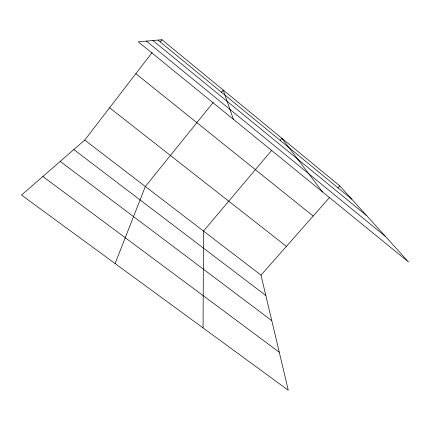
<?xml version="1.0" encoding="UTF-8"?>
<svg xmlns="http://www.w3.org/2000/svg" width="430" height="430" viewBox="0 0 430 430"><rect width="100%" height="100%" fill="white"/><g stroke="black" fill="none" stroke-linecap="round" stroke-linejoin="round"><path stroke-width="0.64" d="M203.057 327.918L203.498 231.071L271.62 150.419M115.111 263.568L145.345 186.507L213.183 102.485M84.731 140.067L261.01 275.135L288.267 390.268L21.5 195.064L84.731 140.067L152.188 52.46M160.358 41.85L161.992 39.732L339.786 185.889L408.5 261.961L138.25 41.823L161.992 39.732M221.127 92.649L223.218 90.058L233.409 119.341M280.161 140.304L281.87 138.283L322.489 191.898M261.01 275.135L329.584 197.451M338.012 187.899L339.786 185.889M42.855 176.488L279.247 352.186M60.205 161.4L271.787 320.656M73.815 149.565L265.837 295.539M109.591 107.785L286.396 246.379M135.853 73.681L313.174 216.043M146.377 41.108L385.506 236.5M152.897 40.533L366.666 215.65M157.96 40.087L351.788 199.176"/></g></svg>
